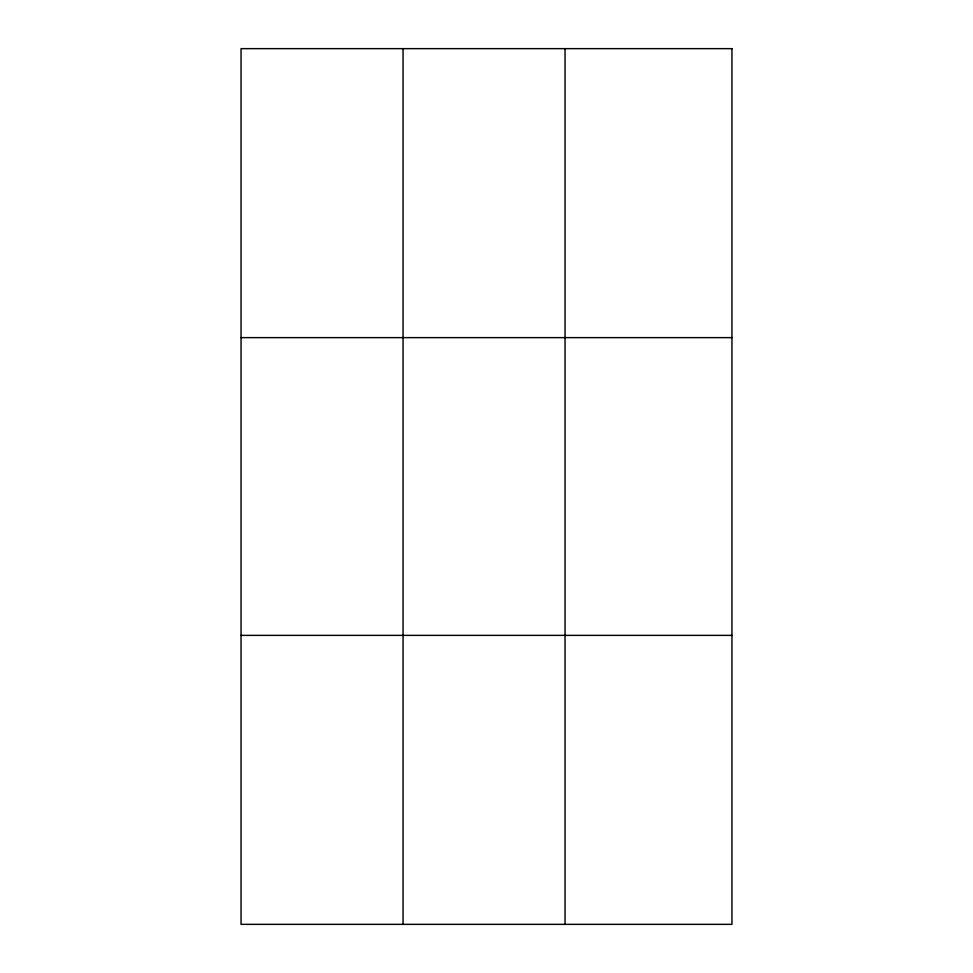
<?xml version="1.0" encoding="UTF-8"?>
<svg xmlns="http://www.w3.org/2000/svg" width="973" height="973" viewBox="0 0 973 973"><rect width="100%" height="100%" fill="white"/><g stroke="black" fill="none" stroke-linecap="round" stroke-linejoin="round"><path stroke-width="1.46" d="M403.053 48.65L403.053 924.35M565.045 48.65L565.045 924.35M241.049 337.631L731.951 337.631M241.049 635.369L731.951 635.369M731.951 48.65L731.951 924.35L241.049 924.35L241.049 48.65L731.951 48.65"/></g></svg>
